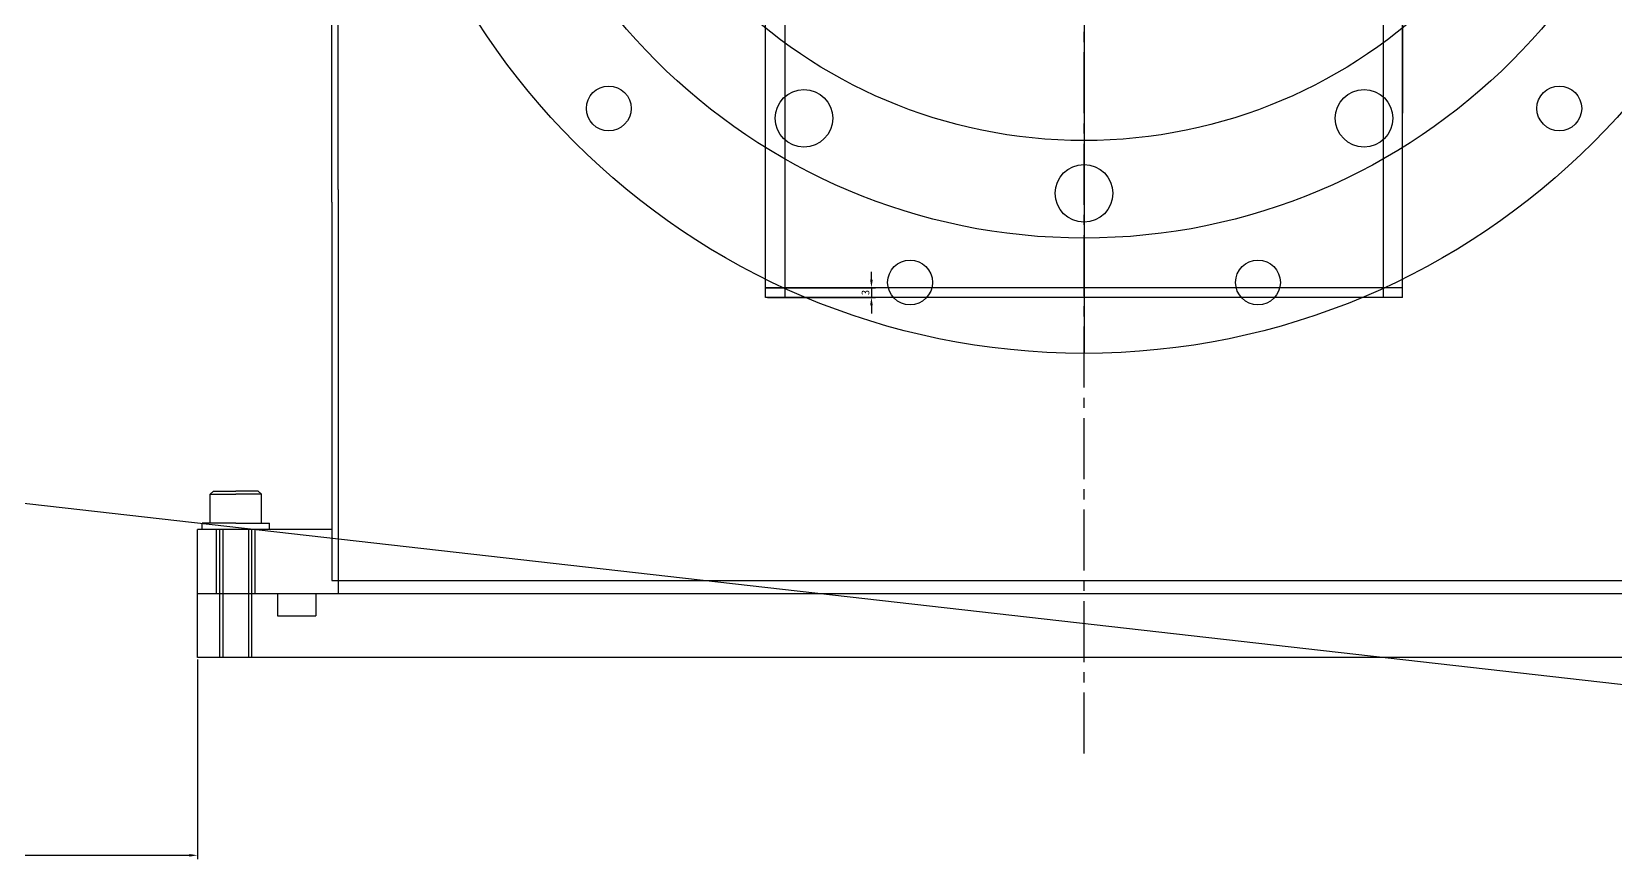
# Model space of a CAD drawing. Header units: millimetres. Extents: x 5013 to 9067, y 5076 to 6829.
# Drawn here: x 8279.9 to 8774.7, y 5136.7 to 5395.3 of the extents above; entities that cross this region are included whole.
import ezdxf

# ---------------------------------------------------------------- set-up
doc = ezdxf.new("R2010")
doc.units = ezdxf.units.MM
doc.linetypes.add('CENTER2', pattern=[28.575, 19.05, -3.175, 3.175, -3.175])
doc.layers.add('1', color=3, linetype='Continuous')
doc.dimstyles.new('ISO-25', dxfattribs={"dimtxt": 2.5, "dimasz": 2.5, "dimexe": 1.25, "dimexo": 0.625, "dimtad": 1, "dimdsep": 46, "dimtxsty": 'Standard', "dimcen": 2.5, "dimadec": 0, "dimazin": 0, "dimtfac": 1, "dimtmove": 0, "dimatfit": 3, "dimfxl": 1, "dimarcsym": 0})

# ---------------------------------------------------------------- blocks, each defined once
blk = doc.blocks.new('*D417')
at = {"color": 0, "lineweight": -2, "transparency": 16777216}
blk.add_arc((5879.37, 5519.79), 1934.93, 353.60769, 6.41595, dxfattribs=at)
at = {"color": 0, "transparency": 16777216}
for points in [[(7801.77, 5735.96), (7802.6, 5736.06), (7801.9, 5738.49)], [(7802.69, 5304.32), (7801.86, 5304.41), (7801.99, 5301.88)]]:
    blk.add_solid(points, dxfattribs=at)
at = {"layer": 'Defpoints', "color": 0, "transparency": 16777216}
for p in [(8870.23, 5860.02), (5879.37, 5519.79), (5879.37, 5519.79), (7812.94, 5447.28), (8870.23, 5180.8)]:
    blk.add_point(p, dxfattribs=at)
at = {"color": 0, "transparency": 16777216, "insert": (7822.43, 5520.19), "char_height": 15, "attachment_point": 5, "rotation": 270.0118}
blk.add_mtext('13.0°', dxfattribs=at)
blk = doc.blocks.new('*D421')
at = {"color": 0, "lineweight": -2, "transparency": 16777216}
for p, q in [((8542.24, 5317.79), (8542.24, 5320.29)), ((8509.78, 5315.29), (8543.49, 5315.29)), ((8542.24, 5315.29), (8542.24, 5312.29)), ((8509.78, 5312.29), (8543.49, 5312.29)), ((8542.24, 5309.79), (8542.24, 5307.29))]:
    blk.add_line(p, q, dxfattribs=at)
at = {"color": 0, "transparency": 16777216}
for points in [[(8541.82, 5317.79), (8542.65, 5317.79), (8542.24, 5315.29)], [(8541.82, 5309.79), (8542.65, 5309.79), (8542.24, 5312.29)]]:
    blk.add_solid(points, dxfattribs=at)
at = {"layer": 'Defpoints', "color": 0, "transparency": 16777216}
for p in [(8509.15, 5315.29), (8509.15, 5312.29), (8542.24, 5312.29)]:
    blk.add_point(p, dxfattribs=at)
at = {"color": 0, "transparency": 16777216, "insert": (8540.36, 5313.79), "char_height": 2.5, "attachment_point": 5, "rotation": 90}
blk.add_mtext('3', dxfattribs=at)
blk = doc.blocks.new('*D422')
at = {"color": 0, "lineweight": -2, "transparency": 16777216}
for p, q in [((6831.65, 5199.16), (6831.65, 5136.73)), ((8331.65, 5199.16), (8331.65, 5136.73)), ((6834.15, 5137.98), (8329.15, 5137.98))]:
    blk.add_line(p, q, dxfattribs=at)
at = {"color": 0, "transparency": 16777216}
for points in [[(6834.15, 5138.39), (6834.15, 5137.56), (6831.65, 5137.98)], [(8329.15, 5138.39), (8329.15, 5137.56), (8331.65, 5137.98)]]:
    blk.add_solid(points, dxfattribs=at)
at = {"layer": 'Defpoints', "color": 0, "transparency": 16777216}
for p in [(6831.65, 5199.79), (8331.65, 5199.79), (8331.65, 5137.98)]:
    blk.add_point(p, dxfattribs=at)
at = {"color": 0, "transparency": 16777216, "insert": (7581.65, 5139.85), "char_height": 2.5, "attachment_point": 5}
blk.add_mtext('1500', dxfattribs=at)
blk = doc.blocks.new('*U431')
at = {"color": 0}
blk.add_circle((0, 0), 9, dxfattribs=at)
blk = doc.blocks.new('*U432')
at = {"color": 0, "linetype": 'ByBlock', "lineweight": -2, "transparency": 16777216}
blk.add_blockref('*U431', (8608.65, 5694.79), dxfattribs=at)
for p, rotation in [((8521.15, 5671.34), 29.99999999999998), ((8696.15, 5671.34), 329.9999999999999), ((8457.09, 5607.29), 59.99999999999999), ((8760.2, 5607.29), 299.9999999999999), ((8433.65, 5519.79), 89.99999999999997), ((8783.65, 5519.79), 270), ((8457.09, 5432.29), 120), ((8760.2, 5432.29), 240), ((8521.15, 5368.23), 150), ((8696.15, 5368.23), 209.9999999999999), ((8608.65, 5344.79), 180)]:
    blk.add_blockref('*U431', p, dxfattribs=dict(at, rotation=rotation))
blk = doc.blocks.new('*U433')
at = {"color": 0}
blk.add_circle((0, 0), 7, dxfattribs=at)
blk = doc.blocks.new('*U434')
at = {"color": 0, "linetype": 'ByBlock', "lineweight": -2, "transparency": 16777216}
for p, rotation in [((8663, 5722.63), 329.9999999999999), ((8460.16, 5668.28), 30), ((8757.14, 5668.28), 300.0000000000001), ((8405.81, 5574.14), 60.00000000000003), ((8811.49, 5574.14), 270.0000000000001), ((8811.5, 5465.44), 239.9999999999999), ((8405.81, 5465.44), 90), ((8460.16, 5371.3), 120), ((8757.14, 5371.3), 210), ((8554.3, 5316.94), 150), ((8663, 5316.94), 180)]:
    blk.add_blockref('*U433', p, dxfattribs=dict(at, rotation=rotation))
blk.add_blockref('*U433', (8554.3, 5722.63), dxfattribs=at)

msp = doc.modelspace()

# ---------------------------------------------------------------- linework, layer by layer
at = {"color": 30, "linetype": 'CENTER2'}
msp.add_line((8608.649, 5169.789), (8608.649, 6403.289), dxfattribs=at)
at = {"color": 0}
for p, q in [((8608.649, 5744.789), (8608.649, 5294.789)), ((8608.651, 5708.789), (8608.651, 5330.789)), ((8708.148, 5312.289), (8708.148, 5369.789))]:
    msp.add_line(p, q, dxfattribs=at)
at = {"color": 32}
for p, q in [((8702.148, 5669.164), (8702.148, 5369.789)), ((8708.148, 5669.164), (8708.148, 5369.789)), ((8708.148, 5312.289), (8708.148, 5519.789)), ((8509.151, 5312.289), (8509.151, 5399.789)), ((8515.151, 5399.789), (8515.151, 5312.289)), ((8702.148, 5369.789), (8702.148, 5312.289)), ((8509.151, 5315.289), (8525.151, 5315.289)), ((8708.148, 5315.289), (8692.148, 5315.289))]:
    msp.add_line(p, q, dxfattribs=at)
at = {"color": 3}
msp.add_line((5879.375, 5519.789), (8870.228, 5180.804), dxfattribs=at)
at = {"color": 0}
msp.add_circle((8608.651, 5519.789), 225, dxfattribs=at)
at = {"color": 1}
for radius in [189, 158.511]:
    msp.add_circle((8608.649, 5519.789), radius, dxfattribs=at)
at = {"layer": '1', "color": 0, "linetype": 'Continuous'}
for p, q in [((8375.649, 5345.989), (8375.649, 5805.289)), ((8373.649, 5341.989), (8373.649, 5801.289)), ((8375.649, 5345.989), (8375.649, 5219.789)), ((8373.649, 5341.989), (8373.649, 5223.789)), ((8336.649, 5251.789), (8335.649, 5250.789)), ((8335.649, 5241.789), (8335.649, 5250.789)), ((8335.649, 5250.789), (8343.649, 5250.789)), ((8336.649, 5251.789), (8343.649, 5251.789)), ((8350.649, 5251.789), (8343.649, 5251.789)), ((8351.649, 5250.789), (8343.649, 5250.789)), ((8350.649, 5251.789), (8351.649, 5250.789)), ((8351.649, 5241.789), (8351.649, 5250.789)), ((8343.649, 5241.789), (8333.149, 5241.789)), ((8333.149, 5239.789), (8333.149, 5241.789)), ((8343.649, 5241.789), (8354.149, 5241.789)), ((8354.149, 5239.789), (8354.149, 5241.789)), ((8331.649, 5199.789), (8331.649, 5239.789)), ((8373.649, 5239.789), (8331.649, 5239.789)), ((8337.649, 5219.789), (8337.649, 5239.789)), ((8338.649, 5199.789), (8338.649, 5239.789)), ((8339.649, 5199.789), (8339.649, 5239.789)), ((8347.649, 5239.789), (8347.649, 5199.789)), ((8348.649, 5199.789), (8348.649, 5239.789)), ((8349.649, 5219.789), (8349.649, 5239.789)), ((8373.649, 5223.789), (8843.649, 5223.789)), ((8331.649, 5219.789), (8885.649, 5219.789)), ((8356.649, 5219.789), (8356.649, 5212.789)), ((8368.649, 5219.789), (8368.649, 5212.789)), ((8356.649, 5212.789), (8368.649, 5212.789)), ((8885.649, 5199.789), (8331.649, 5199.789))]:
    msp.add_line(p, q, dxfattribs=at)
at = {"layer": '1', "color": 32, "linetype": 'Continuous'}
for p, q in [((8708.148, 5315.289), (8509.151, 5315.289)), ((8708.148, 5312.289), (8509.151, 5312.289))]:
    msp.add_line(p, q, dxfattribs=at)

# ---------------------------------------------------------------- block references
at = {"color": 0}
msp.add_blockref('*U434', (0, 0), dxfattribs=at)
at = {"color": 1}
msp.add_blockref('*U432', (0, 0), dxfattribs=at)

# ---------------------------------------------------------------- dimensions: what is measured, and where the dimension line sits
at = {"color": 3}
dim = msp.add_angular_dim_2l(base=(7812.944, 5447.281), line1=((5879.375, 5519.789), (8870.228, 5180.804)), line2=((5879.375, 5519.789), (8870.228, 5860.023)), dimstyle='ISO-25', override={"dimtxt": 15, "dimadec": 1}, dxfattribs=at)
dim.commit()
dim.dimension.update_dxf_attribs({"geometry": '*D417', "text_midpoint": (7822.428, 5520.19)})
at = {"color": 32}
dim = msp.add_linear_dim(base=(8542.236, 5312.289), p1=(8509.151, 5315.289), p2=(8509.151, 5312.289), angle=90, dimstyle='ISO-25', dxfattribs=at)
dim.commit()
dim.dimension.update_dxf_attribs({"geometry": '*D421', "text_midpoint": (8540.361, 5313.789)})
at = {"color": 0}
dim = msp.add_linear_dim(base=(8331.649, 5137.977), p1=(6831.649, 5199.789), p2=(8331.649, 5199.789), dimstyle='ISO-25', dxfattribs=at)
dim.commit()
dim.dimension.update_dxf_attribs({"geometry": '*D422', "text_midpoint": (7581.649, 5139.852)})

doc.saveas('drawing.dxf')
